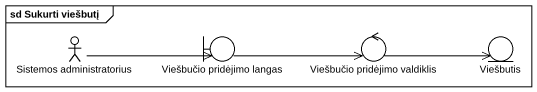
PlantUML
@startuml
mainframe sd Sukurti viešbutį
actor "Sistemos administratorius" as Sistemos_administratorius
boundary "Viešbučio pridėjimo langas" as Viešbučio_pridėjimo_langas
control "Viešbučio pridėjimo valdiklis" as Viešbučio_pridėjimo
entity Viešbutis
Sistemos_administratorius -right-> Viešbučio_pridėjimo_langas
Viešbučio_pridėjimo_langas -right-> Viešbučio_pridėjimo
Viešbučio_pridėjimo -right-> Viešbutis
@enduml
